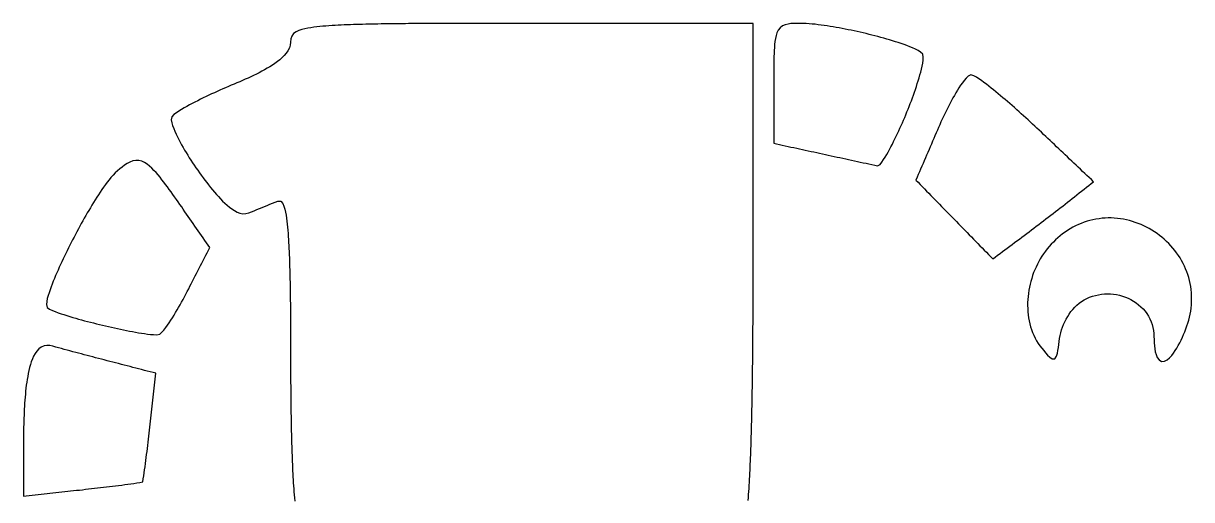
# Model space of a CAD drawing. Extents: x 27 to 125, y 19 to 120.
# Drawn here: x 55.6 to 87.68, y 80.62 to 93.7 of the extents above; entities that cross this region are included whole.
import ezdxf

# ---------------------------------------------------------------- set-up
doc = ezdxf.new("R2010")
doc.units = 0
doc.layers.get('0').update_dxf_attribs({"linetype": 'CONTINUOUS'})

msp = doc.modelspace()

# ---------------------------------------------------------------- linework, layer by layer
at = {"color": 7}
for points in [[(75.499745, 80.593424), (75.506574, 80.676953), (75.512896, 80.760508), (75.518823, 80.844102), (75.524383, 80.927832), (75.529604, 81.011429), (75.534514, 81.095088), (75.539171, 81.178617), (75.543574, 81.262282), (75.547779, 81.34593), (75.551758, 81.429434), (75.555568, 81.513107), (75.559209, 81.596842), (75.56268, 81.680541), (75.565982, 81.76411), (75.569143, 81.847456), (75.572191, 81.930943), (75.575098, 82.014486), (75.57792, 82.098007), (75.580742, 82.181438), (75.583282, 82.265131), (75.585822, 82.34901), (75.58808, 82.432579), (75.590338, 82.516195), (75.592596, 82.599787), (75.594853, 82.683691), (75.596829, 82.767421), (75.598805, 82.850917), (75.60078, 82.9345), (75.602473, 83.018094), (75.604167, 83.102004), (75.60586, 83.185387), (75.607553, 83.268919), (75.609247, 83.352516), (75.610658, 83.436079), (75.612069, 83.519526), (75.61348, 83.603451), (75.614891, 83.687051), (75.616302, 83.770905), (75.617431, 83.854561), (75.61856, 83.938229), (75.619689, 84.022097), (75.620818, 84.105716), (75.621947, 84.189553), (75.623076, 84.273446), (75.623922, 84.357235), (75.624769, 84.440756), (75.625616, 84.524379), (75.626462, 84.607905), (75.627309, 84.691624), (75.628156, 84.775297), (75.62872, 84.858685), (75.629285, 84.942437), (75.629849, 85.026229), (75.630413, 85.109739), (75.630978, 85.193434), (75.631542, 85.276913), (75.632107, 85.360487), (75.632671, 85.444338), (75.633236, 85.527904), (75.633518, 85.611815), (75.6338, 85.695336), (75.634082, 85.778803), (75.634365, 85.862293), (75.634644, 85.946082), (75.634892, 86.029656), (75.635112, 86.113397), (75.635307, 86.197361), (75.635474, 86.281153), (75.635612, 86.364781), (75.635728, 86.448429), (75.635815, 86.532096), (75.635877, 86.616024), (75.635914, 86.699446), (75.635925, 86.783333), (75.635925, 86.867644), (75.635925, 86.951721), (75.635925, 87.035956), (75.635925, 87.120281), (75.635925, 87.20468), (75.635925, 87.288768), (75.635925, 87.373262), (75.635925, 87.457692), (75.635925, 87.54187), (75.635925, 87.62617), (75.635925, 87.710459), (75.635925, 87.794699), (75.635925, 87.878934), (75.635925, 87.963262), (75.635925, 88.04746), (75.635925, 88.131709), (75.635925, 88.215837), (75.635925, 88.30045), (75.635925, 88.384662), (75.635925, 88.469112), (75.635925, 88.553688), (75.635925, 88.638293), (75.635925, 88.722827), (75.635925, 88.807203), (75.635925, 88.891341), (75.635925, 88.975915), (75.635925, 89.060096), (75.635925, 89.144557), (75.635925, 89.228854), (75.635925, 89.312919), (75.635925, 89.39705), (75.635925, 89.481175), (75.635925, 89.565229), (75.635925, 89.649848), (75.635925, 89.734243), (75.635925, 89.818351), (75.635925, 89.902795), (75.635925, 89.987145), (75.635925, 90.071329), (75.635925, 90.155604), (75.635925, 90.239884), (75.635925, 90.324082), (75.635925, 90.408424), (75.635925, 90.492814), (75.635925, 90.577151), (75.635925, 90.661335), (75.635925, 90.745561), (75.635925, 90.829711), (75.635925, 90.914228), (75.635925, 90.998421), (75.635925, 91.082707), (75.635925, 91.166936), (75.635925, 91.251461), (75.635925, 91.335617), (75.635925, 91.419728), (75.635925, 91.504076), (75.635925, 91.588438), (75.635925, 91.672596), (75.635925, 91.757164), (75.635925, 91.84145), (75.635925, 91.925967), (75.635925, 92.010388), (75.635925, 92.094736), (75.635925, 92.178988), (75.635925, 92.263386), (75.635925, 92.347751), (75.635925, 92.431859), (75.635925, 92.516517), (75.635925, 92.600963), (75.635925, 92.68541), (75.635925, 92.769837), (75.635925, 92.854004), (75.635925, 92.938196), (75.635925, 93.022558), (75.635925, 93.106948), (75.635925, 93.191322), (75.635925, 93.275703), (75.635925, 93.360313), (75.635925, 93.444574), (75.635925, 93.528811), (75.635925, 93.613523), (75.635925, 93.697778), (75.551259, 93.697778), (75.466327, 93.697778), (75.381556, 93.697778), (75.296739, 93.697778), (75.212118, 93.697778), (75.127649, 93.697778), (75.04299, 93.697778), (74.958349, 93.697778), (74.873615, 93.697778), (74.789084, 93.697778), (74.704592, 93.697778), (74.619863, 93.697778), (74.535202, 93.697778), (74.450533, 93.697778), (74.36608, 93.697778), (74.281349, 93.697778), (74.196504, 93.697778), (74.112044, 93.697778), (74.027408, 93.697778), (73.942722, 93.697778), (73.858095, 93.697778), (73.773637, 93.697778), (73.688747, 93.697778), (73.604222, 93.697778), (73.519456, 93.697778), (73.434544, 93.697778), (73.349911, 93.697778), (73.264968, 93.697778), (73.180138, 93.697778), (73.095499, 93.697778), (73.01081, 93.697778), (72.926152, 93.697778), (72.841296, 93.697778), (72.756649, 93.697778), (72.671985, 93.697778), (72.587096, 93.697778), (72.502384, 93.697778), (72.41794, 93.697778), (72.333282, 93.697778), (72.248525, 93.697778), (72.163793, 93.697778), (72.079203, 93.697778), (71.994341, 93.697778), (71.909878, 93.697778), (71.825423, 93.697778), (71.740635, 93.697778), (71.656177, 93.697778), (71.571262, 93.697778), (71.486573, 93.697778), (71.401844, 93.697778), (71.317302, 93.697778), (71.232748, 93.697778), (71.148042, 93.697778), (71.063477, 93.697778), (70.978615, 93.697778), (70.893824, 93.697778), (70.809465, 93.697778), (70.724624, 93.697778), (70.639824, 93.697778), (70.555008, 93.697778), (70.470231, 93.697778), (70.385646, 93.697778), (70.30105, 93.697778), (70.21646, 93.697778), (70.13172, 93.697778), (70.047019, 93.697778), (69.962539, 93.697778), (69.877734, 93.697778), (69.793014, 93.697778), (69.708355, 93.697778), (69.623889, 93.697778), (69.539129, 93.697778), (69.454629, 93.697778), (69.370126, 93.697778), (69.285925, 93.697778), (69.201899, 93.697775), (69.117944, 93.697769), (69.034081, 93.697758), (68.94983, 93.697738), (68.865742, 93.697716), (68.781845, 93.697685), (68.697673, 93.697648), (68.613759, 93.697603), (68.529652, 93.697552), (68.445391, 93.69749), (68.361027, 93.697419), (68.27706, 93.69734), (68.193068, 93.69725), (68.109087, 93.697148), (68.024728, 93.697033), (67.940913, 93.696909), (67.856817, 93.696767), (67.772503, 93.696612), (67.68844, 93.696443), (67.604265, 93.696257), (67.520433, 93.696053), (67.436596, 93.69583), (67.352432, 93.695588), (67.268389, 93.695325), (67.18416, 93.695043), (67.100176, 93.694761), (67.016142, 93.694479), (66.93213, 93.694196), (66.847878, 93.693914), (66.763801, 93.693632), (66.679973, 93.693067), (66.596141, 93.692503), (66.511785, 93.691939), (66.427624, 93.691374), (66.343744, 93.69081), (66.259651, 93.690245), (66.175472, 93.689681), (66.091316, 93.688834), (66.007302, 93.687987), (65.92303, 93.687141), (65.839142, 93.686294), (65.754786, 93.685165), (65.670608, 93.684036), (65.586745, 93.682907), (65.502894, 93.681779), (65.418801, 93.680367), (65.334676, 93.678956), (65.25032, 93.677263), (65.165972, 93.67557), (65.081856, 93.673876), (64.997841, 93.671901), (64.913843, 93.669925), (64.829814, 93.667667), (64.745766, 93.665127), (64.661737, 93.662587), (64.577536, 93.659681), (64.493329, 93.65652), (64.409066, 93.653077), (64.325246, 93.649323), (64.241463, 93.645203), (64.157493, 93.640687), (64.073679, 93.635692), (63.989709, 93.630132), (63.905872, 93.623951), (63.821985, 93.617009), (63.738486, 93.609219), (63.654782, 93.600301), (63.571414, 93.590085), (63.488195, 93.578203), (63.405244, 93.564177), (63.32281, 93.5473), (63.241578, 93.526556), (63.1617, 93.499999), (63.085368, 93.46471), (63.017183, 93.415889), (62.966761, 93.34936), (62.941728, 93.269508), (62.935914, 93.18564), (62.927137, 93.102374), (62.902076, 93.022496), (62.863877, 92.947798), (62.815967, 92.878718), (62.761351, 92.815133), (62.701901, 92.75618), (62.63857, 92.700831), (62.572731, 92.64891), (62.504749, 92.599696), (62.43524, 92.552901), (62.364358, 92.508078), (62.29227, 92.464927), (62.219213, 92.423268), (62.145553, 92.383034), (62.071134, 92.343935), (61.996148, 92.305894), (61.920885, 92.268906), (61.844896, 92.232632), (61.768795, 92.197261), (61.692417, 92.162619), (61.615724, 92.128611), (61.538666, 92.095153), (61.461049, 92.062105), (61.383675, 92.029757), (61.305765, 91.997228), (61.228089, 91.964324), (61.150365, 91.930928), (61.073222, 91.89731), (60.995921, 91.863147), (60.918911, 91.828628), (60.842155, 91.793729), (60.765704, 91.758465), (60.689273, 91.722685), (60.613163, 91.686504), (60.537378, 91.649903), (60.461443, 91.612607), (60.385875, 91.574823), (60.31079, 91.536548), (60.236154, 91.497689), (60.16161, 91.457949), (60.08736, 91.417278), (60.014022, 91.3758), (59.941246, 91.332981), (59.869516, 91.288565), (59.799406, 91.241869), (59.731887, 91.191066), (59.673278, 91.130501), (59.660465, 91.049819), (59.67421, 90.968105), (59.697295, 90.888642), (59.725552, 90.810517), (59.757025, 90.733914), (59.790846, 90.658465), (59.826539, 90.583885), (59.863903, 90.509776), (59.902429, 90.436624), (59.942072, 90.364101), (59.982958, 90.291731), (60.024687, 90.22003), (60.067131, 90.149051), (60.11061, 90.078145), (60.154682, 90.007959), (60.199575, 89.938053), (60.245044, 89.868762), (60.291097, 89.800018), (60.337773, 89.731743), (60.385412, 89.663431), (60.433373, 89.595994), (60.482472, 89.528108), (60.532081, 89.460547), (60.582164, 89.393454), (60.632859, 89.326757), (60.684052, 89.260739), (60.736136, 89.195038), (60.78903, 89.129943), (60.842601, 89.065817), (60.897254, 89.00241), (60.952913, 88.940104), (61.0099, 88.87889), (61.068495, 88.818903), (61.128444, 88.760943), (61.19042, 88.70501), (61.254753, 88.651698), (61.321868, 88.601832), (61.392274, 88.556615), (61.466484, 88.517874), (61.54477, 88.48839), (61.626552, 88.472078), (61.710017, 88.473207), (61.790992, 88.49474), (61.863286, 88.523961), (61.935061, 88.553005), (62.007123, 88.582195), (62.079265, 88.611442), (62.151353, 88.640689), (62.223388, 88.669935), (62.295549, 88.699255), (62.367448, 88.728496), (62.43953, 88.757842), (62.511347, 88.787114), (62.583153, 88.816434), (62.663711, 88.813245), (62.718699, 88.751469), (62.752554, 88.674911), (62.7766, 88.594785), (62.795198, 88.513325), (62.810353, 88.431068), (62.82311, 88.347999), (62.834004, 88.264848), (62.843458, 88.181843), (62.851812, 88.09837), (62.859206, 88.015044), (62.865866, 87.931357), (62.87185, 87.847701), (62.877268, 87.763906), (62.882207, 87.680258), (62.886723, 87.596489), (62.890843, 87.512833), (62.894625, 87.428967), (62.898096, 87.345099), (62.901285, 87.261406), (62.904249, 87.177555), (62.907071, 87.093727), (62.909611, 87.01009), (62.911869, 86.926327), (62.914126, 86.842617), (62.916102, 86.759138), (62.918078, 86.675606), (62.919771, 86.591775), (62.921464, 86.507868), (62.922875, 86.424118), (62.924286, 86.340335), (62.925415, 86.256379), (62.926544, 86.172932), (62.927673, 86.08949), (62.92852, 86.005667), (62.929366, 85.92187), (62.930213, 85.838165), (62.93106, 85.754368), (62.931624, 85.670692), (62.932189, 85.587129), (62.932753, 85.503244), (62.933318, 85.419345), (62.933882, 85.335387), (62.934164, 85.251973), (62.934446, 85.168238), (62.934729, 85.084296), (62.934997, 85.000434), (62.935223, 84.916665), (62.935409, 84.833003), (62.935556, 84.749293), (62.935668, 84.665888), (62.935747, 84.582076), (62.935795, 84.498332), (62.93581, 84.414924), (62.935841, 84.331463), (62.935934, 84.247953), (62.936089, 84.164452), (62.936309, 84.081019), (62.936591, 83.997707), (62.936874, 83.914573), (62.937156, 83.83121), (62.93772, 83.747695), (62.938285, 83.664109), (62.938849, 83.580532), (62.939696, 83.497039), (62.940542, 83.413702), (62.941389, 83.330598), (62.942236, 83.247004), (62.943365, 83.163819), (62.944494, 83.080355), (62.945622, 82.996735), (62.947034, 82.913434), (62.948445, 82.829846), (62.949856, 82.746449), (62.951549, 82.663355), (62.953242, 82.580028), (62.955218, 82.496629), (62.957194, 82.413311), (62.959169, 82.330231), (62.961427, 82.246964), (62.963685, 82.163711), (62.966225, 82.080134), (62.968765, 81.996988), (62.971587, 81.913468), (62.974522, 81.830331), (62.977626, 81.746889), (62.980928, 81.663467), (62.984428, 81.579954), (62.988125, 81.49671), (62.992048, 81.413319), (62.996225, 81.32986), (63.000628, 81.246799), (63.005312, 81.163631), (63.010308, 81.08035), (63.015614, 80.99734), (63.021286, 80.914251), (63.027382, 80.830979), (63.033958, 80.747667), (63.041014, 80.664682), (63.048662, 80.581867)], [(79.828737, 91.188763), (79.86023, 91.265293), (79.8913, 91.342306), (79.921783, 91.419415), (79.951727, 91.496744), (79.980954, 91.57385), (80.009808, 91.651678), (80.03803, 91.729588), (80.06566, 91.807761), (80.09264, 91.886207), (80.118915, 91.964739), (80.144485, 92.043654), (80.169151, 92.12256), (80.192886, 92.201616), (80.215661, 92.281121), (80.237279, 92.361114), (80.257373, 92.441189), (80.27569, 92.521794), (80.291522, 92.602772), (80.303658, 92.684295), (80.309161, 92.766916), (80.294457, 92.847386), (80.234985, 92.90547), (80.164226, 92.950027), (80.090134, 92.988361), (80.014304, 93.023035), (79.937302, 93.055231), (79.859592, 93.085531), (79.781118, 93.114416), (79.702248, 93.142046), (79.622808, 93.168716), (79.543357, 93.19437), (79.463759, 93.219177), (79.383805, 93.243307), (79.303256, 93.266901), (79.223026, 93.289732), (79.142246, 93.312084), (79.061228, 93.3339), (78.980267, 93.355152), (78.899106, 93.375895), (78.818054, 93.396102), (78.736896, 93.415829), (78.655474, 93.435105), (78.574163, 93.453873), (78.492418, 93.472246), (78.4107, 93.49011), (78.329045, 93.507467), (78.247161, 93.524372), (78.164904, 93.540826), (78.082628, 93.556743), (78.000411, 93.572096), (77.91787, 93.586941), (77.835481, 93.601136), (77.752818, 93.61474), (77.670375, 93.627609), (77.587639, 93.639801), (77.504857, 93.651174), (77.422005, 93.661673), (77.33908, 93.671184), (77.255949, 93.679594), (77.172391, 93.686734), (77.089147, 93.692322), (77.005236, 93.696076), (76.921786, 93.697487), (76.839981, 93.696923), (76.757682, 93.694947), (76.675499, 93.690008), (76.594346, 93.679961), (76.514788, 93.661222), (76.439657, 93.628681), (76.375085, 93.578686), (76.325643, 93.513292), (76.290653, 93.439036), (76.266184, 93.360644), (76.248799, 93.280619), (76.236127, 93.199537), (76.226786, 93.118237), (76.219787, 93.036509), (76.214509, 92.954822), (76.210501, 92.872583), (76.207482, 92.79047), (76.205224, 92.708355), (76.203531, 92.626251), (76.202402, 92.543994), (76.201555, 92.462152), (76.200991, 92.380057), (76.200708, 92.298077), (76.200477, 92.215781), (76.200361, 92.133708), (76.20033, 92.051324), (76.20033, 91.969133), (76.20033, 91.886978), (76.20033, 91.804541), (76.20033, 91.722123), (76.20033, 91.639559), (76.20033, 91.55741), (76.20033, 91.474894), (76.20033, 91.392516), (76.20033, 91.31), (76.20033, 91.227851), (76.20033, 91.145422), (76.20033, 91.063087), (76.20033, 90.981025), (76.20033, 90.898607), (76.20033, 90.816405), (76.20033, 90.734196), (76.20033, 90.652177), (76.20033, 90.569745), (76.20033, 90.487548), (76.20033, 90.405291), (76.279183, 90.388189), (76.358039, 90.371086), (76.43694, 90.353983), (76.515857, 90.336881), (76.594535, 90.319835), (76.673357, 90.302732), (76.752492, 90.285573), (76.831546, 90.268442), (76.910557, 90.251311), (76.989218, 90.234265), (77.068056, 90.217162), (77.146912, 90.200059), (77.22557, 90.183013), (77.30418, 90.165967), (77.383236, 90.148836), (77.462081, 90.131733), (77.540886, 90.114659), (77.620566, 90.097387), (77.700403, 90.080059), (77.779928, 90.062815), (77.859616, 90.045515), (77.93931, 90.028214), (78.018775, 90.010971), (78.098461, 89.99367), (78.178169, 89.97637), (78.258176, 89.958985), (78.337774, 89.941685), (78.417725, 89.9243), (78.497498, 89.906943), (78.577288, 89.889587), (78.657185, 89.872202), (78.736723, 89.854873), (78.816462, 89.837489), (78.896176, 89.820104), (78.975585, 89.802747), (79.055479, 89.785165), (79.122276, 89.825731), (79.173784, 89.888506), (79.219961, 89.95511), (79.263265, 90.023566), (79.304552, 90.093001), (79.344478, 90.163356), (79.383295, 90.234381), (79.421245, 90.306045), (79.458306, 90.377989), (79.494764, 90.450529), (79.530578, 90.523396), (79.565726, 90.59641), (79.600278, 90.669595), (79.634249, 90.742891), (79.667856, 90.816698), (79.700947, 90.890626), (79.733676, 90.964989), (79.765889, 91.039402), (79.79769, 91.114076), (79.828938, 91.188659), (79.828938, 91.188659)], [(84.330726, 88.835066), (84.395897, 88.886631), (84.460876, 88.938041), (84.526145, 88.989682), (84.591294, 89.041227), (84.656416, 89.092752), (84.721443, 89.144201), (84.786755, 89.195876), (84.851816, 89.247353), (84.917164, 89.299057), (84.982434, 89.350698), (84.922543, 89.40734), (84.862774, 89.463866), (84.80307, 89.520333), (84.743465, 89.576707), (84.683623, 89.633301), (84.623992, 89.689697), (84.564155, 89.746288), (84.504479, 89.802727), (84.444854, 89.859118), (84.385116, 89.915616), (84.325423, 89.972072), (84.265629, 90.028621), (84.20595, 90.085065), (84.146348, 90.141433), (84.086889, 90.197669), (84.027247, 90.254074), (83.967365, 90.310708), (83.907881, 90.366966), (83.848027, 90.423571), (83.788476, 90.479894), (83.728845, 90.536291), (83.669274, 90.592631), (83.609462, 90.649196), (83.549795, 90.70563), (83.490048, 90.762136), (83.430398, 90.818549), (83.369511, 90.875945), (83.308419, 90.933151), (83.246984, 90.990299), (83.185672, 91.046958), (83.124077, 91.103492), (83.062135, 91.159962), (83.00008, 91.216147), (82.937883, 91.272064), (82.875323, 91.327901), (82.812709, 91.383372), (82.749901, 91.438589), (82.686844, 91.493583), (82.623556, 91.548317), (82.559754, 91.603006), (82.496014, 91.657128), (82.431918, 91.711004), (82.367295, 91.764731), (82.302765, 91.817738), (82.237727, 91.870451), (82.172088, 91.922848), (82.106228, 91.974506), (82.039562, 92.025724), (81.972652, 92.07583), (81.904857, 92.124965), (81.836167, 92.172561), (81.765501, 92.218259), (81.692603, 92.259596), (81.613999, 92.286407), (81.541549, 92.251697), (81.482582, 92.195187), (81.429699, 92.132785), (81.380403, 92.067476), (81.333684, 92.000513), (81.288602, 91.931933), (81.24503, 91.862377), (81.202809, 91.792202), (81.161602, 91.721251), (81.121394, 91.649801), (81.082052, 91.577854), (81.043582, 91.505603), (81.005974, 91.433179), (80.968853, 91.359967), (80.932531, 91.286666), (80.896762, 91.212851), (80.861704, 91.1389), (80.827307, 91.064766), (80.793522, 90.990369), (80.760099, 90.915165), (80.727477, 90.840156), (80.694685, 90.763928), (80.661953, 90.687841), (80.629227, 90.611768), (80.596444, 90.535565), (80.563723, 90.459504), (80.531036, 90.383521), (80.498284, 90.30738), (80.465436, 90.231028), (80.432616, 90.154737), (80.399859, 90.078588), (80.367073, 90.002377), (80.334358, 89.926329), (80.301663, 89.850327), (80.268854, 89.774062), (80.236063, 89.697834), (80.203376, 89.621851), (80.170717, 89.545933), (80.138072, 89.470052), (80.105315, 89.393903), (80.163949, 89.333855), (80.22259, 89.273803), (80.281264, 89.213718), (80.339898, 89.153667), (80.398422, 89.093734), (80.457026, 89.033717), (80.515531, 88.973804), (80.574309, 88.913612), (80.632969, 88.853538), (80.691632, 88.793461), (80.750283, 88.733396), (80.808965, 88.673302), (80.867606, 88.613248), (80.926076, 88.553366), (80.984889, 88.493137), (81.043602, 88.43301), (81.102372, 88.372826), (81.160911, 88.312876), (81.219545, 88.252828), (81.278185, 88.192777), (81.336859, 88.132691), (81.395494, 88.07264), (81.454018, 88.012707), (81.512622, 87.95269), (81.571126, 87.892777), (81.629905, 87.832585), (81.688565, 87.772511), (81.747227, 87.712434), (81.805879, 87.652369), (81.864561, 87.592275), (81.923201, 87.532221), (81.981672, 87.472339), (82.040484, 87.41211), (82.099198, 87.351983), (82.157968, 87.291799), (82.216506, 87.231849), (82.283015, 87.281309), (82.349278, 87.330585), (82.415572, 87.379883), (82.482137, 87.429385), (82.548592, 87.478805), (82.615013, 87.528197), (82.681391, 87.57756), (82.747829, 87.626969), (82.814304, 87.6764), (82.881013, 87.726009), (82.947761, 87.775646), (83.014397, 87.82532), (83.080863, 87.875076), (83.147092, 87.924829), (83.213383, 87.974782), (83.279734, 88.024919), (83.34585, 88.075002), (83.411684, 88.124992), (83.47787, 88.175358), (83.543645, 88.225517), (83.609561, 88.275888), (83.675449, 88.326341), (83.741297, 88.376867), (83.807088, 88.427458), (83.872663, 88.477993), (83.938333, 88.528717), (84.004023, 88.579582), (84.069764, 88.630622), (84.135369, 88.681715), (84.200611, 88.732701), (84.265872, 88.783916), (84.330726, 88.835075), (84.330726, 88.835075)], [(60.137009, 86.406155), (60.173291, 86.477272), (60.209501, 86.548251), (60.245834, 86.619469), (60.282034, 86.690429), (60.318165, 86.761249), (60.354312, 86.832101), (60.390687, 86.903402), (60.42697, 86.974522), (60.463207, 87.045557), (60.499588, 87.116869), (60.535828, 87.187905), (60.572015, 87.258835), (60.60819, 87.329747), (60.644402, 87.400728), (60.68064, 87.471752), (60.717001, 87.54303), (60.671586, 87.608565), (60.626171, 87.6741), (60.580727, 87.739672), (60.535275, 87.80526), (60.489962, 87.870648), (60.444563, 87.936155), (60.398987, 88.001924), (60.353456, 88.067622), (60.307951, 88.133287), (60.262649, 88.198661), (60.217242, 88.264182), (60.171824, 88.329719), (60.126522, 88.39509), (60.081247, 88.460422), (60.035714, 88.526126), (59.990304, 88.59165), (59.944917, 88.657145), (59.896985, 88.726179), (59.849029, 88.794948), (59.800891, 88.863619), (59.752447, 88.932286), (59.703629, 89.000951), (59.654686, 89.069158), (59.605322, 89.137199), (59.555578, 89.204854), (59.505297, 89.272152), (59.454172, 89.339253), (59.402458, 89.405542), (59.349815, 89.471079), (59.29608, 89.535612), (59.240886, 89.598957), (59.183792, 89.660806), (59.124644, 89.720239), (59.062504, 89.776709), (58.996546, 89.828844), (58.925768, 89.874463), (58.849655, 89.910017), (58.768491, 89.931071), (58.684863, 89.933893), (58.602445, 89.918512), (58.523962, 89.888732), (58.449715, 89.849031), (58.379239, 89.80293), (58.311556, 89.752591), (58.246456, 89.699883), (58.182612, 89.645137), (58.119713, 89.589054), (58.060009, 89.53014), (58.004216, 89.467834), (57.95069, 89.402943), (57.899139, 89.336558), (57.849259, 89.269245), (57.800596, 89.201024), (57.752855, 89.131927), (57.705961, 89.062156), (57.660043, 88.992174), (57.614713, 88.921587), (57.570065, 88.850704), (57.52594, 88.779398), (57.482418, 88.707905), (57.439329, 88.636043), (57.396515, 88.563605), (57.354281, 88.491176), (57.312467, 88.418529), (57.270924, 88.34545), (57.229939, 88.272493), (57.189164, 88.199056), (57.148682, 88.125314), (57.108584, 88.051454), (57.068954, 87.977639), (57.029502, 87.903352), (56.990519, 87.829139), (56.951756, 87.754533), (56.913506, 87.680094), (56.875553, 87.605402), (56.83804, 87.530723), (56.800815, 87.455736), (56.763906, 87.380485), (56.727242, 87.304778), (56.691169, 87.229287), (56.655411, 87.153406), (56.620021, 87.077177), (56.585098, 87.000732), (56.550774, 86.924284), (56.51706, 86.847745), (56.483902, 86.770859), (56.451387, 86.693649), (56.41962, 86.616125), (56.38877, 86.53839), (56.358945, 86.460302), (56.330297, 86.381635), (56.303147, 86.302277), (56.278058, 86.222386), (56.255734, 86.141334), (56.237926, 86.059114), (56.229007, 85.976006), (56.249412, 85.896546), (56.319372, 85.850008), (56.395335, 85.814182), (56.473321, 85.782415), (56.552234, 85.753067), (56.631998, 85.725268), (56.711802, 85.698824), (56.792187, 85.673283), (56.872886, 85.648504), (56.95385, 85.624402), (57.03452, 85.601034), (57.115741, 85.578061), (57.197114, 85.555568), (57.278267, 85.533611), (57.35951, 85.512077), (57.441135, 85.490854), (57.522799, 85.470026), (57.604759, 85.449509), (57.686657, 85.429386), (57.768688, 85.409603), (57.850453, 85.390242), (57.932588, 85.371164), (58.014585, 85.352481), (58.096878, 85.334108), (58.178847, 85.316215), (58.261123, 85.298661), (58.343679, 85.281474), (58.426285, 85.264738), (58.508883, 85.248538), (58.59143, 85.232903), (58.67433, 85.217833), (58.757044, 85.203496), (58.840192, 85.189949), (58.923335, 85.177447), (59.006613, 85.166242), (59.090252, 85.156788), (59.174067, 85.150015), (59.258742, 85.148039), (59.341385, 85.161416), (59.404335, 85.214353), (59.458101, 85.276789), (59.508167, 85.342106), (59.556221, 85.409261), (59.602788, 85.477567), (59.648146, 85.546636), (59.692385, 85.616096), (59.735782, 85.686053), (59.778471, 85.756488), (59.820573, 85.827444), (59.861947, 85.898564), (59.902753, 85.97002), (59.943207, 86.042139), (59.983079, 86.114464), (60.02237, 86.186975), (60.0611, 86.259676), (60.099217, 86.332461), (60.137074, 86.406014), (60.137074, 86.406014)], [(84.721409, 86.106864), (84.796486, 86.144247), (84.873626, 86.177092), (84.95273, 86.205286), (85.033352, 86.228597), (85.11503, 86.246885), (85.197837, 86.26015), (85.281234, 86.268306), (85.365181, 86.271326), (85.449063, 86.269068), (85.532739, 86.261758), (85.615543, 86.249397), (85.697653, 86.231928), (85.778315, 86.209519), (85.857859, 86.182031), (85.935391, 86.149688), (86.010668, 86.112564), (86.083332, 86.070781), (86.153382, 86.024218), (86.220136, 85.973183), (86.283244, 85.917814), (86.342197, 85.85844), (86.396898, 85.794988), (86.446893, 85.727771), (86.491857, 85.656993), (86.531405, 85.583028), (86.565221, 85.506283), (86.593104, 85.427038), (86.614779, 85.346074), (86.630273, 85.263423), (86.639473, 85.180114), (86.642521, 85.095898), (86.64365, 85.012482), (86.647234, 84.92902), (86.653838, 84.845841), (86.664224, 84.763046), (86.679464, 84.681212), (86.701506, 84.600861), (86.733623, 84.524048), (86.781857, 84.456603), (86.853508, 84.415785), (86.935606, 84.422248), (87.00862, 84.461231), (87.072075, 84.515243), (87.128291, 84.57668), (87.179223, 84.642435), (87.226225, 84.711167), (87.27004, 84.781952), (87.311272, 84.854364), (87.350284, 84.927999), (87.387484, 85.002855), (87.422733, 85.07798), (87.456707, 85.154302), (87.488889, 85.231111), (87.519939, 85.309512), (87.548446, 85.388763), (87.574298, 85.468754), (87.597496, 85.549777), (87.617929, 85.631697), (87.635484, 85.71438), (87.650018, 85.797681), (87.661476, 85.881464), (87.669774, 85.965583), (87.674825, 86.049897), (87.676519, 86.134265), (87.675108, 86.218536), (87.670282, 86.302573), (87.662154, 86.386233), (87.650611, 86.469988), (87.635738, 86.553048), (87.617591, 86.635277), (87.596226, 86.716543), (87.571532, 86.797253), (87.543705, 86.876707), (87.512646, 86.95528), (87.478636, 87.032318), (87.441543, 87.108174), (87.401702, 87.182243), (87.358985, 87.254848), (87.313499, 87.325843), (87.265358, 87.395084), (87.21469, 87.462439), (87.161638, 87.527785), (87.106043, 87.591338), (87.048351, 87.652623), (86.988419, 87.711839), (86.926397, 87.768851), (86.86215, 87.823788), (86.796155, 87.876247), (86.728286, 87.926353), (86.658729, 87.97397), (86.587375, 88.019168), (86.514737, 88.061628), (86.440419, 88.101579), (86.364648, 88.138864), (86.287669, 88.173354), (86.209725, 88.204935), (86.130494, 88.233721), (86.050264, 88.259573), (85.969323, 88.282376), (85.887433, 88.30216), (85.804931, 88.31884), (85.721653, 88.332386), (85.637977, 88.342716), (85.553821, 88.349771), (85.469603, 88.353496), (85.385315, 88.353779), (85.301003, 88.350787), (85.217164, 88.344437), (85.133544, 88.3347), (85.050026, 88.321492), (84.967264, 88.304898), (84.88527, 88.284945), (84.804174, 88.261661), (84.724206, 88.235132), (84.645223, 88.205321), (84.567745, 88.172459), (84.491568, 88.13651), (84.416824, 88.097574), (84.343644, 88.055769), (84.272007, 88.011138), (84.202262, 87.963973), (84.13441, 87.914378), (84.068, 87.862094), (84.003758, 87.80778), (83.941133, 87.751068), (83.880712, 87.692605), (83.822128, 87.632176), (83.765799, 87.569884), (83.711841, 87.505492), (83.660358, 87.439204), (83.611432, 87.37123), (83.564753, 87.301189), (83.520816, 87.229916), (83.479338, 87.157049), (83.440422, 87.082844), (83.403892, 87.006997), (83.370121, 86.930363), (83.338941, 86.852667), (83.310253, 86.773681), (83.284176, 86.693762), (83.260836, 86.613266), (83.240177, 86.532062), (83.222171, 86.450094), (83.206875, 86.367358), (83.194373, 86.284362), (83.184664, 86.200784), (83.177834, 86.117227), (83.173883, 86.03317), (83.173037, 85.949358), (83.175012, 85.865216), (83.180177, 85.781083), (83.188502, 85.69741), (83.200045, 85.614248), (83.214918, 85.531452), (83.233206, 85.4493), (83.254853, 85.368415), (83.280168, 85.288131), (83.309011, 85.209411), (83.341625, 85.131947), (83.378088, 85.055989), (83.418217, 84.982253), (83.462052, 84.910879), (83.509843, 84.841735), (83.561366, 84.775415), (83.61393, 84.712158), (83.667239, 84.64988), (83.722402, 84.589008), (83.781124, 84.531513), (83.8479, 84.484467), (83.924431, 84.489603), (83.966231, 84.558844), (83.989175, 84.637414), (84.005516, 84.717805), (84.018724, 84.798845), (84.030182, 84.880086), (84.040653, 84.961603), (84.050474, 85.042702), (84.062948, 85.122868), (84.080728, 85.202025), (84.103165, 85.279828), (84.12992, 85.356646), (84.160481, 85.431853), (84.194489, 85.505205), (84.231929, 85.577011), (84.272659, 85.647064), (84.31668, 85.715275), (84.363941, 85.781343), (84.414433, 85.844902), (84.468298, 85.905636), (84.525824, 85.963165), (84.586739, 86.016355), (84.651861, 86.064765), (84.721186, 86.106796), (84.721186, 86.106796)], [(58.874225, 81.107517), (58.892034, 81.190025), (58.905072, 81.273455), (58.917151, 81.357078), (58.928722, 81.440666), (58.939955, 81.524399), (58.950905, 81.607939), (58.96163, 81.691401), (58.972241, 81.775356), (58.982683, 81.859004), (58.993013, 81.942847), (59.003229, 82.0268), (59.013333, 82.110707), (59.023295, 82.194476), (59.033173, 82.27824), (59.042938, 82.361984), (59.052618, 82.445733), (59.062242, 82.5297), (59.071753, 82.613466), (59.08101, 82.695375), (59.090266, 82.77729), (59.099523, 82.859253), (59.10878, 82.941163), (59.118009, 83.022917), (59.127266, 83.104784), (59.136494, 83.18651), (59.145751, 83.268617), (59.155008, 83.350563), (59.164265, 83.432509), (59.173522, 83.514441), (59.182779, 83.596415), (59.192036, 83.678333), (59.201264, 83.760014), (59.21055, 83.842171), (59.219806, 83.924191), (59.229035, 84.005846), (59.23832, 84.08806), (59.159171, 84.108493), (59.079965, 84.128954), (59.001127, 84.149303), (58.921884, 84.169764), (58.842865, 84.190168), (58.763634, 84.210629), (58.684606, 84.231034), (58.605821, 84.251382), (58.526909, 84.271759), (58.447723, 84.29222), (58.368938, 84.312568), (58.290099, 84.332916), (58.210806, 84.353406), (58.131789, 84.37381), (58.053012, 84.394159), (57.97432, 84.414507), (57.89586, 84.434855), (57.817571, 84.455203), (57.739023, 84.475693), (57.660729, 84.496154), (57.582421, 84.516671), (57.503963, 84.537273), (57.425728, 84.557876), (57.347491, 84.578506), (57.268976, 84.599278), (57.190775, 84.620021), (57.112611, 84.640793), (57.034238, 84.661677), (56.956068, 84.68259), (56.877729, 84.703615), (56.799559, 84.724697), (56.721477, 84.745836), (56.643168, 84.767172), (56.564829, 84.788677), (56.48702, 84.810295), (56.408797, 84.832478), (56.328143, 84.849693), (56.245966, 84.853024), (56.164728, 84.8388), (56.089206, 84.805819), (56.023143, 84.757006), (55.967029, 84.696814), (55.91992, 84.629399), (55.879913, 84.556919), (55.845956, 84.481712), (55.816802, 84.40475), (55.791402, 84.326236), (55.769163, 84.24674), (55.74952, 84.166323), (55.732164, 84.085605), (55.716698, 84.004455), (55.702897, 83.923028), (55.690564, 83.84146), (55.679473, 83.759556), (55.66951, 83.677469), (55.66062, 83.595667), (55.652605, 83.513456), (55.645437, 83.431394), (55.639002, 83.348991), (55.633245, 83.266438), (55.628108, 83.184026), (55.623564, 83.101702), (55.619529, 83.019211), (55.616001, 82.937011), (55.612925, 82.854738), (55.610385, 82.772298), (55.608127, 82.689762), (55.606151, 82.607195), (55.60474, 82.524885), (55.603611, 82.442349), (55.602765, 82.359672), (55.6022, 82.27728), (55.601918, 82.194744), (55.601703, 82.112304), (55.601489, 82.029862), (55.601275, 81.947368), (55.60106, 81.864928), (55.600846, 81.782643), (55.600631, 81.700249), (55.600417, 81.617995), (55.600199, 81.535357), (55.599985, 81.452881), (55.59977, 81.370404), (55.599556, 81.287942), (55.599341, 81.205437), (55.599127, 81.122991), (55.598912, 81.04078), (55.598695, 80.958092), (55.598481, 80.875545), (55.598266, 80.793359), (55.598052, 80.710614), (55.67908, 80.71973), (55.760075, 80.728845), (55.84135, 80.737989), (55.922601, 80.747133), (56.004, 80.756306), (56.084989, 80.765421), (56.166337, 80.774594), (56.247552, 80.783738), (56.328903, 80.79291), (56.409892, 80.802026), (56.491155, 80.81117), (56.572328, 80.820314), (56.65323, 80.829429), (56.734481, 80.838573), (56.815524, 80.847717), (56.89657, 80.856833), (56.977432, 80.865949), (57.058698, 80.875093), (57.139736, 80.884209), (57.220829, 80.893353), (57.303729, 80.902723), (57.386528, 80.912149), (57.46914, 80.921631), (57.552268, 80.931255), (57.635332, 80.940935), (57.718271, 80.9507), (57.800929, 80.960522), (57.883487, 80.970399), (57.966328, 80.980418), (58.04912, 80.990522), (58.131687, 81.00071), (58.214466, 81.011039), (58.297225, 81.02151), (58.380066, 81.03215), (58.46281, 81.042987), (58.545482, 81.05405), (58.628413, 81.06548), (58.711073, 81.077362), (58.793465, 81.090146), (58.87462, 81.107475), (58.874635, 81.107475)]]:
    msp.add_lwpolyline(points, dxfattribs=at)

doc.saveas('drawing.dxf')
